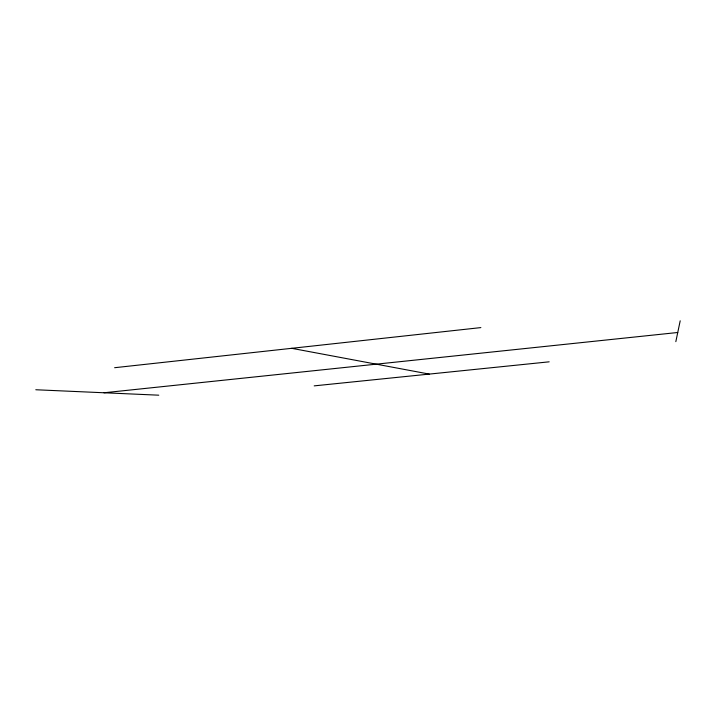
<?xml version="1.0" encoding="UTF-8"?>
<svg xmlns="http://www.w3.org/2000/svg" width="716" height="716" viewBox="0 0 716 716"><rect width="100%" height="100%" fill="white"/><g stroke="black" fill="none" stroke-linecap="round" stroke-linejoin="round"><path stroke-width="1.07" d="M675.832 341.648L680.2 320.813M114.623 367.711L480.866 327.597M103.999 392.771L677.748 332.493M314.19 385.87L549.181 361.822M35.8 389.755L158.764 395.187M291.689 348.316L429.251 374.092"/></g></svg>
